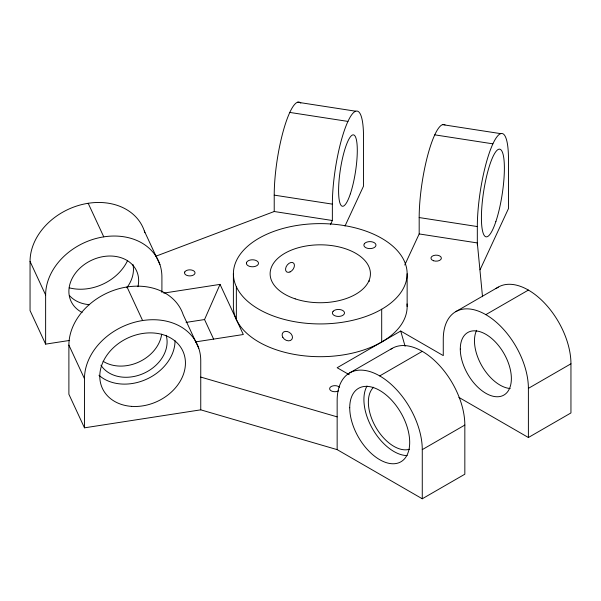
<?xml version="1.0" encoding="UTF-8"?>
<svg xmlns="http://www.w3.org/2000/svg" width="601" height="601" viewBox="0 0 601 601"><rect width="100%" height="100%" fill="white"/><g stroke="black" fill="none" stroke-linecap="round" stroke-linejoin="round"><path stroke-width="0.9" d="M213.61 339.092L204.543 319.552L220.041 284.386L163.75 293.1M330.415 224.706L332.361 220.507L332.361 204.13A60.19 12.719 -81.2 0 1 347.941 121.417L289.802 112.425M344.989 226.066L363.515 186.137L363.515 136.99A60.19 12.719 -81.2 0 0 347.941 121.417M404.773 264.988L419.182 233.939L419.182 217.554A60.19 12.719 -81.2 0 1 428.333 153.075A60.19 12.719 -81.2 0 1 445.033 124.91M480.079 269.751L508.476 208.562L508.476 159.423A60.19 12.719 -81.2 0 0 492.903 143.842L434.763 134.849M528.392 290.08L485.826 314.646A60.19 34.753 60 0 0 443.268 339.219L443.268 355.604L400.709 331.031L337.153 367.729L349.196 374.678M349.617 372.936L392.175 348.362M455.731 311.671L498.297 287.098M390.65 349.339A60.19 34.753 60 0 1 437.528 363.417A60.19 34.753 60 0 1 464.836 425.057L464.836 474.204L422.27 498.777L337.153 449.631L337.153 400.491A60.19 34.753 60 0 1 379.712 375.918L422.27 351.345M422.27 498.777L422.27 449.631L464.836 425.057M570.95 363.793L570.95 412.94L528.392 437.513L528.392 388.366L570.95 363.793A60.19 34.753 60 0 0 543.124 301.627A60.19 34.753 60 0 0 496.035 288.615M155.967 256.176L274.221 211.514L332.361 220.507M144.864 232.715A60.19 47.471 -24.9 0 0 81.668 204.603A60.19 47.471 -24.9 0 0 30.05 261.42L30.05 310.567L45.631 344.133L69.648 340.421M186.062 322.406L204.543 319.552M195.317 341.939L243.307 334.517L220.041 284.386M198.766 348.279L183.185 314.714A60.19 47.471 -24.9 0 0 119.441 288.57A60.19 47.471 -24.9 0 0 68.89 345.117L68.89 394.264L84.471 427.829L200.749 409.837L337.153 449.631M297.593 102.223L355.732 111.215M442.546 124.647L500.686 133.64M300.816 103.079A60.19 12.719 -81.2 0 0 283.837 129.005A60.19 12.719 -81.2 0 0 274.221 195.13L332.361 204.13M419.182 217.554L477.322 226.554L477.322 244.802M419.182 233.939L477.322 242.932L482.513 296.721M200.749 377.075L337.153 416.869M458.916 397.396L528.392 437.513M144.345 231.024L159.926 264.59M88.189 203.288L103.77 236.854A60.19 47.471 -24.9 0 1 161.909 277.001L161.909 292.477M127.029 286.977L142.61 320.543A60.19 47.471 -24.9 0 1 200.749 360.69L200.749 409.837M30.05 261.42L45.631 294.993L45.631 344.133M68.89 345.117L84.471 378.683L84.471 427.829M400.709 331.031L405.089 346.221M407.14 273.778A86.875 50.161 0 0 1 276.828 317.215A86.875 50.161 0 0 1 276.828 230.341A86.875 50.161 0 0 1 407.14 273.778L407.14 306.54M381.695 309.245L381.695 342.007M274.221 195.13L274.221 211.514M236.351 286.76L236.351 319.522M233.391 273.778L233.391 306.54A86.875 50.161 0 0 0 322.527 356.678A86.875 50.161 0 0 0 407.027 303.933M368.931 281.336A5.619 0.601 85.7 0 1 369.382 281.148M477.322 226.554A60.19 12.719 -81.2 0 1 492.903 143.842M485.826 314.646A60.19 34.753 60 0 1 528.392 388.366M379.712 375.918A60.19 34.753 60 0 1 422.27 449.631M84.471 378.683A60.19 47.471 -24.9 0 1 142.61 320.543M45.631 294.993A60.19 47.471 -24.9 0 1 103.77 236.854M338.566 390.823A5.214 3.013 0 0 1 336.876 391.476L336.395 391.574A5.214 3.013 0 0 1 332.886 391.476L332.421 391.349A5.214 3.013 0 0 1 330.062 389.846L329.889 389.568A5.214 3.013 0 0 1 330.062 387.54L330.28 387.277A5.214 3.013 0 0 1 332.886 385.91L333.367 385.812A5.214 3.013 0 0 1 336.876 385.91L337.341 386.037A5.214 3.013 0 0 1 339.482 387.277M510.226 388.524A36.113 20.847 60 0 1 481.957 366.032A36.113 20.847 60 0 1 476.608 330.295M409.446 449.24A36.113 20.847 60 0 1 375.843 427.296A36.113 20.847 60 0 1 373.642 387.224M407.17 455.581A42.401 24.483 60 0 1 372.695 429.114A42.401 24.483 60 0 1 367.008 386.022M127.562 260.594A44.339 34.971 -24.9 0 1 69.235 287.826M161.677 334.179A36.113 28.48 -24.9 0 1 138.959 361.982A36.113 28.48 -24.9 0 1 103.087 361.269M82.127 312.475A36.113 28.48 -24.9 0 1 73.39 276.197A36.113 28.48 -24.9 0 1 116.023 256.492A36.113 28.48 -24.9 0 1 137.929 286.685M132.926 264.365A36.113 28.48 -24.9 0 1 126.796 287.766M89.549 304.684A36.113 28.48 -24.9 0 1 69.423 295.512M166.161 335.253A36.113 28.48 -24.9 0 1 144.045 373.221A36.113 28.48 -24.9 0 1 100.945 365.198M175.049 340.684A44.339 34.971 -24.9 0 1 146.524 379.223A44.339 34.971 -24.9 0 1 98.94 375.249M246.448 262.945L246.418 263.283A6.018 3.478 0 0 0 247.432 265.214L248.183 265.74A6.018 3.478 0 0 0 251.263 266.694L252.435 266.761A6.018 3.478 0 0 0 255.778 266.175L256.695 265.74A6.018 3.478 0 0 0 258.34 263.959L258.46 263.283A6.018 3.478 0 0 0 257.446 261.352L256.695 260.826A6.018 3.478 0 0 0 253.614 259.872L252.435 259.812A6.018 3.478 0 0 0 249.092 260.391L248.183 260.826A6.018 3.478 0 0 0 246.538 262.607L246.448 262.945M184.785 271.998L184.657 272.291A5.214 3.013 0 0 0 185.176 274.296L185.439 274.552A5.214 3.013 0 0 0 188.263 275.754L188.759 275.829A5.214 3.013 0 0 0 192.237 275.528L192.673 275.378A5.214 3.013 0 0 0 194.769 273.748L194.889 273.463A5.214 3.013 0 0 0 194.378 271.457L194.115 271.201A5.214 3.013 0 0 0 191.291 269.992L190.795 269.924A5.214 3.013 0 0 0 187.317 270.217L186.881 270.367A5.214 3.013 0 0 0 184.785 271.998M364.356 243.781L364.161 244.104A6.018 3.478 0 0 0 364.161 246.117L364.612 246.748A6.018 3.478 0 0 0 367.083 248.175L368.173 248.438A6.018 3.478 0 0 0 371.666 248.438L372.755 248.175A6.018 3.478 0 0 0 375.227 246.748L375.678 246.117A6.018 3.478 0 0 0 375.678 244.104L375.227 243.473A6.018 3.478 0 0 0 372.755 242.045L371.666 241.782A6.018 3.478 0 0 0 368.173 241.782L367.083 242.045A6.018 3.478 0 0 0 364.612 243.473L364.356 243.781M333.134 311.303L332.879 311.611A6.018 3.478 0 0 0 332.541 313.617L332.879 314.27A6.018 3.478 0 0 0 335.095 315.825L336.139 316.149A6.018 3.478 0 0 0 339.618 316.344L340.744 316.149A6.018 3.478 0 0 0 343.449 314.871L344.005 314.27A6.018 3.478 0 0 0 344.343 312.257L344.005 311.611A6.018 3.478 0 0 0 341.781 310.048L340.744 309.725A6.018 3.478 0 0 0 337.266 309.53L336.139 309.725A6.018 3.478 0 0 0 333.435 311.01L333.134 311.303M295.189 298.855A50.161 28.961 0 0 0 370.426 273.778A50.161 28.961 0 0 0 295.189 248.701A50.161 28.961 0 0 0 295.189 298.855M289.99 271.968A5.619 3.636 -53 0 0 293.851 263.381A5.619 3.636 -53 0 0 286.136 266.799A5.619 3.636 -53 0 0 289.99 271.968M131.521 406.374A44.339 34.971 -24.9 0 0 183.981 353.914A44.339 34.971 -24.9 0 0 112.327 348.775A44.339 34.971 -24.9 0 0 131.521 406.374M433.561 260.759A5.214 3.013 0 0 0 441.382 258.152A5.214 3.013 0 0 0 433.561 255.545A5.214 3.013 0 0 0 433.561 260.759M350.36 193.83A36.113 7.633 -81.2 0 0 354.552 135.465A36.113 7.633 -81.2 0 0 338.911 182.381A36.113 7.633 -81.2 0 0 350.36 193.83M495.87 221.559A44.339 9.368 -81.2 0 0 501.016 149.904A44.339 9.368 -81.2 0 0 481.814 207.503A44.339 9.368 -81.2 0 0 495.87 221.559M460.291 349.053A36.113 20.847 60 0 0 498.597 396.705A36.113 20.847 60 0 0 498.597 345.628A36.113 20.847 60 0 0 460.291 349.053M349.729 407.748A42.401 24.483 60 0 0 394.699 463.702A42.401 24.483 60 0 0 394.699 403.729A42.401 24.483 60 0 0 349.729 407.748M282.808 337.319A5.619 4.237 35.7 0 0 291.801 339.467A5.619 4.237 35.7 0 0 287.308 331.512A5.619 4.237 35.7 0 0 282.808 337.319"/></g></svg>
